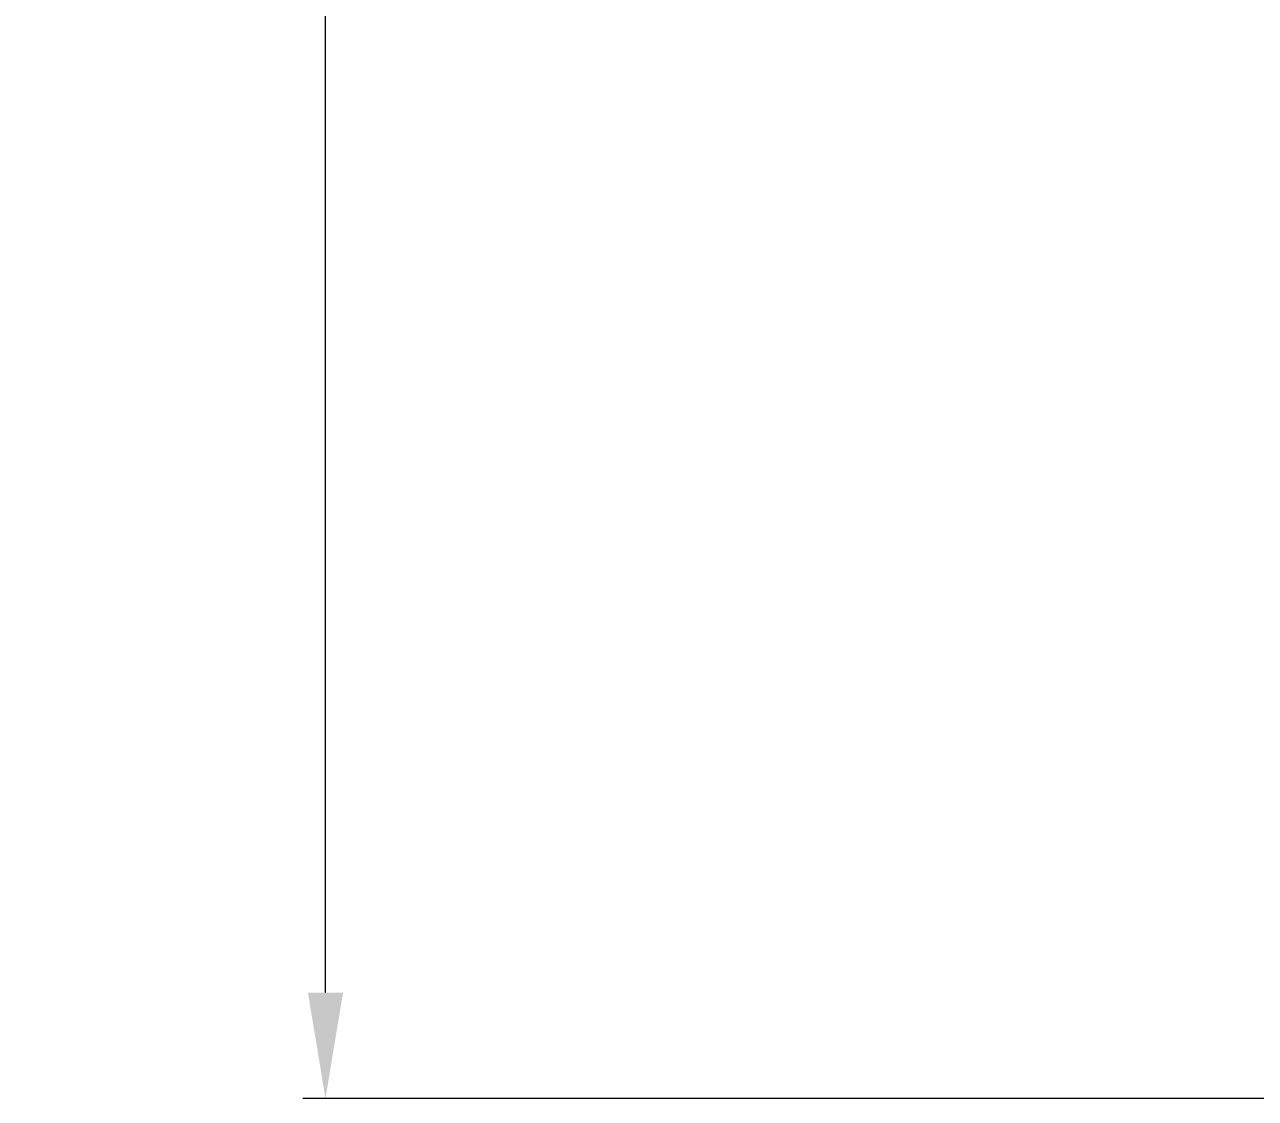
# Model space of a CAD drawing. Header units: inches. Extents: x 40138 to 76695, y -14500 to -5279.
# Drawn here: x 57724.3 to 57887.2, y -11346.1 to -11204.1 of the extents above; entities that cross this region are included whole.
import ezdxf

# ---------------------------------------------------------------- set-up
doc = ezdxf.new("R2010")
doc.units = ezdxf.units.IN
doc.header["$LTSCALE"] = 2
doc.header["$MEASUREMENT"] = 0
doc.header["$PDMODE"] = 35
doc.header["$PDSIZE"] = -1
doc.layers.add('M-ANNO-DIMS', color=7, linetype='Continuous', lineweight=13)
doc.styles.get("Standard").update_dxf_attribs({"font": 'romans.shx', "width": 0.8})
doc.dimstyles.new('Details World Wide', dxfattribs={"dimscale": 4, "dimtxt": 4.5, "dimasz": 3.5, "dimexe": 0.75, "dimexo": 0.75, "dimgap": 0.75, "dimtad": 0, "dimtih": 1, "dimtoh": 1, "dimdec": 0, "dimzin": 4, "dimdsep": 46, "dimtxsty": 'Standard', "dimcen": 0, "dimclrd": 256, "dimclre": 256, "dimclrt": 256, "dimadec": 0, "dimazin": 1, "dimtfac": 1, "dimtdec": 0, "dimtmove": 0, "dimatfit": 3, "dimfxl": 1, "dimtolj": 1, "dimtzin": 0, "dimlwd": -1, "dimlwe": -1, "dimarcsym": 0})

# ---------------------------------------------------------------- blocks, each defined once
blk = doc.blocks.new('*D80')
at = {"layer": 'Defpoints', "color": 0, "linetype": 'Continuous', "transparency": 16777216}
for p in [(57764.13, -10454.56), (57902.06, -10454.56), (57902.09, -11346.1)]:
    blk.add_point(p, dxfattribs=at)
at = {"layer": 'M-ANNO-DIMS', "transparency": 16777216}
for p, q in [((57899.06, -10454.56), (57761.13, -10454.56)), ((57899.09, -11346.1), (57761.13, -11346.1))]:
    blk.add_line(p, q, dxfattribs=at)
at = {"layer": 'M-ANNO-DIMS', "linetype": 'Continuous', "transparency": 16777216}
for p, q in [((57764.13, -10468.56), (57764.13, -10899.35)), ((57764.13, -11332.1), (57764.13, -11050.21))]:
    blk.add_line(p, q, dxfattribs=at)
for points in [[(57761.8, -10468.56), (57766.46, -10468.56), (57764.13, -10454.56)], [(57761.8, -11332.1), (57766.46, -11332.1), (57764.13, -11346.1)]]:
    blk.add_solid(points, dxfattribs=at)
at = {"layer": 'M-ANNO-DIMS', "linetype": 'Continuous', "transparency": 16777216, "insert": (57764.13, -10974.78), "char_height": 18, "attachment_point": 5}
blk.add_mtext('\\A1;892\\P [35.10]\\POPENING\\PW/O\\PROOF', dxfattribs=at)

msp = doc.modelspace()

# ---------------------------------------------------------------- dimensions: what is measured, and where the dimension line sits
at = {"layer": 'M-ANNO-DIMS', "linetype": 'Continuous'}
dim = msp.add_linear_dim(base=(57764.132, -10454.561), p1=(57902.09, -11346.101), p2=(57902.064, -10454.561), angle=90, text='<>\\POPENING\\PW/O\\PROOF', dimstyle='Details World Wide', override={"dimpost": '\\X'}, dxfattribs=at)
dim.commit()
dim.dimension.update_dxf_attribs({"geometry": '*D80', "text_midpoint": (57764.132, -10974.779), "dimtype": 160})

doc.saveas('drawing.dxf')
